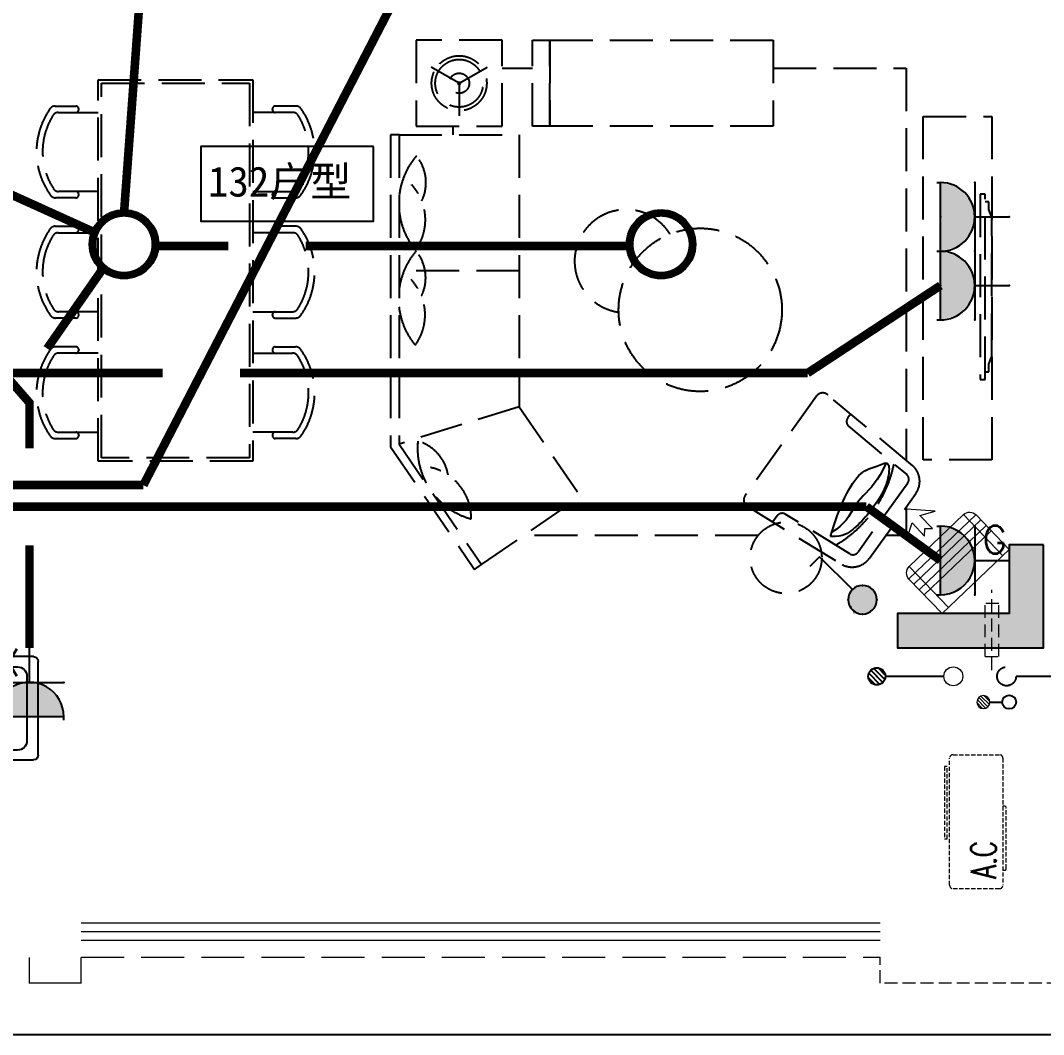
# Model space of a CAD drawing. Extents: x 3002737 to 4077523, y -995787 to -7267.
# Drawn here: x 3231535 to 3237487, y -807319 to -801416 of the extents above; entities that cross this region are included whole.
import ezdxf
from ezdxf.enums import TextEntityAlignment as Align

# ---------------------------------------------------------------- set-up
doc = ezdxf.new("R2010")
doc.units = 0
doc.header["$LTSCALE"] = 1000
doc.header["$MEASUREMENT"] = 0
for name, pattern in [('A户型$0$DASH', [0.35, 0.25, -0.1]), ('DASH', [0.35, 0.25, -0.1]), ('HIDDEN', [0.375, 0.25, -0.125])]:
    doc.linetypes.add(name, pattern=pattern)
doc.layers.get('0').update_dxf_attribs({"linetype": 'CONTINUOUS'})
for name, color, linetype in [('!!电气', 1, 'CONTINUOUS'), ('5fur', 175, 'CONTINUOUS'), ('COLU', 7, 'CONTINUOUS'), ('EQUIP-插座', 3, 'CONTINUOUS'), ('EQUIP-照明', 3, 'CONTINUOUS'), ('LVTRY', 252, 'CONTINUOUS'), ('S-砼墙填充', 251, 'CONTINUOUS'), ('TEL_TEXT', 7, 'CONTINUOUS'), ('VPIPE-凝结', 150, 'CONTINUOUS'), ('VPIPE-雨水', 4, 'DASH'), ('WIRE-照明', 2, 'CONTINUOUS'), ('看线', 185, 'CONTINUOUS')]:
    doc.layers.add(name, color=color, linetype=linetype)
for name, color, linetype, lineweight in [('EQUIP_地漏', 7, 'CONTINUOUS', 18), ('VPIPE-废水', 31, 'TG_F', 18), ('WINDOW', 146, 'CONTINUOUS', 20), ('平面-栏杆', 56, 'CONTINUOUS', 15), ('平面-看线', 252, 'CONTINUOUS', 15), ('平面-空调室内机', 176, 'CONTINUOUS', 9), ('平面-空调预留孔', 252, 'CONTINUOUS', 15), ('粉刷', 251, 'CONTINUOUS', 9)]:
    doc.layers.add(name, color=color, linetype=linetype, lineweight=lineweight)
doc.styles.add('_TCH_DIM', font='SIMPLEX', dxfattribs={"bigfont": 'GBCBIG'})
doc.styles.add('_TEL_DIM', font='SIMPLEX', dxfattribs={"width": 0.8, "height": 3.5, "bigfont": 'HZTXT'})
doc.styles.get("Standard").update_dxf_attribs({"font": 'gbenor.shx', "bigfont": 'gbcbig.shx'})
doc.styles.add('TG_LINETYPE', font='SIMPLEX', dxfattribs={"width": 0.8, "height": 3, "bigfont": 'HZTXT'})
doc.styles.add('黑体', font='simhei.ttf')
doc.linetypes.add('TG_F', pattern='A,2,-0.3,["F",TG_LINETYPE,S=0.1,R=0,X=-0.23,Y=-0.15],0', length=2.3)

# ---------------------------------------------------------------- blocks, each defined once
blk = doc.blocks.new('dongkong')
at = {"layer": '平面-空调预留孔', "color": 8, "linetype": 'HIDDEN', "ltscale": 0.3}
for p, q in [((-603796.0415180789, 210899.900060961), (-603796.0415180789, 210431.4859232727)), ((-603836.0415180789, 210820.9630630909), (-603836.0415180789, 210510.8096162414)), ((-603836.0415180789, 210820.9630630909), (-603756.0415180789, 210820.9630630909)), ((-603756.0415180789, 210820.9630630909), (-603756.0415180789, 210510.8096162414))]:
    blk.add_line(p, q, dxfattribs=at)
blk.add_lwpolyline([(-603756.0415180789, 210510.8096162414), (-603836.0415180789, 210510.8096162414)], dxfattribs=at)
blk = doc.blocks.new('$lvtry$00000171')
for p, q in [((-74.24621202462731, 10.60660171788186), (-10.60660171788186, 74.24621202462731)), ((-69.81875867368217, -27.39235180270043), (27.39235180242758, 69.81875867368217)), ((-53.03300858900184, -53.03300858886359), (53.03300858900184, 53.03300858886359)), ((-27.39235180242758, -69.81875867368217), (69.81875867368217, 27.39235180270043)), ((10.60660171788186, -74.24621202462731), (74.24621202462731, -10.60660171788186))]:
    blk.add_line(p, q)
blk.add_circle((0, 0), 75)
blk.add_point((0, 0))
blk = doc.blocks.new('$TwtSys$00000141')
at = {"color": 252}
for p, q in [((-47.09803151780761, 3.836055847277748), (-5.041545145413693, 45.89254221967349)), ((-47.09803151780761, 3.836055847277748), (-5.041545145413693, 45.89254221967349)), ((-43.60958444554853, -17.52724007043071), (17.52724007042889, 43.60958444554853)), ((-43.60958444554853, -17.52724007043071), (17.52724007042889, 43.60958444554853)), ((-33.23401871576607, -33.23401871577153), (33.23401871576607, 33.23401871576425)), ((-33.23401871576607, -33.23401871576971), (33.23401871576607, 33.23401871576425)), ((-16.17805684451741, -43.53063328177632), (43.79137317708955, 16.43879673983065)), ((-16.17805684451741, -43.53063328177632), (43.79137317708955, 16.43879673983247)), ((5.715553844029273, -46.12975947626182), (46.12974035062325, -5.715572969671484)), ((5.715553844029273, -46.12975947626182), (46.12974035062325, -5.715572969671484))]:
    blk.add_line(p, q, dxfattribs=at)
blk.add_circle((0, -1.818989403545856e-12), 47, dxfattribs=at)
blk.add_circle((0, -1.818989403545856e-12), 47, dxfattribs=at)
blk = doc.blocks.new('RECTANG')
for p, q in [((1.00000000000004, 1.00000000000004), (0, 1.00000000000004)), ((0, 1.00000000000004), (0, 0)), ((1.00000000000004, 0), (1.00000000000004, 1.00000000000004)), ((0, 0), (1.00000000000004, 0))]:
    blk.add_line(p, q)
blk = doc.blocks.new('洗衣机')
at = {"layer": 'LVTRY'}
for p, q in [((3791567.361739737, 243472.1311109139), (3791020.978428917, 243472.1311109139)), ((3791116.547650196, 243472.1311109139), (3791116.547650196, 242871.5050683203)), ((3790993.746954995, 243444.5237557961), (3790993.746954995, 242899.1124234381)), ((3791198.977629842, 243412.6941587822), (3791474.884451542, 243412.6941587822)), ((3791594.59321366, 242899.1124234381), (3791594.59321366, 243444.5237557961)), ((3791145.054954439, 242982.4807401235), (3791145.054954439, 243358.0271784722)), ((3791528.807126945, 243358.0271784722), (3791528.807126945, 242982.4807401235)), ((3791474.884451542, 242927.8137598135), (3791198.977629842, 242927.8137598135)), ((3791020.978428917, 242871.5050683203), (3791567.361739737, 242871.5050683203))]:
    blk.add_line(p, q, dxfattribs=at)
at = {"layer": 'LVTRY', "extrusion": (0, 0, -1)}
for centre, major_axis, ratio, start_param, end_param in [((3791020.978428917, 243444.5237557961), (-1.908531711022078e-08, 27.60735511779785), 0.9863847444471043, -1.570796326112996, 7.008549296472211e-10), ((3791567.361739737, 243444.5237557961), (-5.264563262736361e-09, 27.60735511779785), 0.9863847444471043, 1.933262439024475e-10, 1.570796326982994), ((3791055.147302595, 243379.8474220779), (-1.532403957494624e-08, 46.92390957762836), 0.9863847444493448, 3.141592653920872, 9.424777961100459), ((3791198.977629842, 243358.0271784722), (4.764609934498854e-09, 54.66698031005217), 0.9863847444472746, 4.712388980298719, 6.283185307091227), ((3791474.884451542, 243358.0271784722), (-4.76474120185596e-09, 54.66698031005217), 0.9863847444472746, 8.836242848531128e-11, 1.57079632688087), ((3791055.147302595, 243265.6659087724), (-1.532403957494624e-08, 46.92390957762836), 0.9863847444493448, 3.141592653920872, 9.424777961100459), ((3791198.977629842, 242982.4807401235), (-6.265914279833452e-09, 54.66698031005218), 0.9863847444472746, 3.141592653705994, 4.712388980497749), ((3791474.884451542, 242982.4807401235), (6.265651745155644e-09, 54.66698031005217), 0.986384744447275, 1.570796326681842, 3.141592653473596), ((3791020.978428917, 242899.1124234381), (1.908525212675288e-08, 27.60735511779785), 0.9863847444471043, 3.14159265288894, 4.712388979702792), ((3791567.361739737, 242899.1124234381), (5.264433297526799e-09, 27.60735511779784), 0.9863847444471044, 1.570796326606803, 3.141592653396471)]:
    blk.add_ellipse(centre, major_axis=major_axis, ratio=ratio, start_param=start_param, end_param=end_param, dxfattribs=at)
at = {"layer": 'LVTRY', "xscale": 63.25620569481588, "yscale": 224.5369532744355, "zscale": 64.12934308941763, "rotation": 180}
blk.add_blockref('RECTANG', (3791085.200501846, 243162.4333077016), dxfattribs=at)
blk = doc.blocks.new('rtyryrtyeeretee')
at = {"layer": '平面-空调预留孔', "color": 252, "linetype": 'DASH', "ltscale": 0.1}
for p, q in [((669748.8674389471, 343882.007023841), (669748.8674389471, 343872.007023841)), ((670121.7031072036, 343872.007023841), (670121.7031072036, 343882.007023841)), ((669758.8674389471, 343862.007023841), (670111.7031072036, 343862.007023841))]:
    blk.add_line(p, q, dxfattribs=at)
blk.add_lwpolyline([(670402.0143738759, 343882.0070238413), (669662.0143738759, 343882.007023841, -0.414213562373517), (669642.0143738759, 343902.007023841), (669642.0143738764, 344172.007023841, -0.414213562372746), (669662.0143738764, 344192.007023841), (670402.0143738755, 344192.007023841, -0.4142135623727947), (670422.0143738755, 344172.007023841), (670422.0143738759, 343902.0070238415, -0.4142135623733224)], format="xyb", close=True, dxfattribs=at)
blk.add_lwpolyline([(670352.8023801355, 344221.1163422599), (669932.984234771, 344221.1163422599), (669932.984234771, 344206.0022866031), (670352.8023801355, 344206.0022866031)], close=True, dxfattribs=at)
for centre, start, end in [((669758.8674389471, 343872.007023841), 180, 270), ((670111.7031072036, 343872.007023841), 270, 0)]:
    blk.add_arc(centre, 10, start, end, dxfattribs=at)
at = {"layer": '平面-空调预留孔', "color": 252, "linetype": 'DASH', "ltscale": 0.1, "style": '_TCH_DIM', "width": 0.7058823529411765}
blk.add_text('A.C', height=146.88, dxfattribs=at).set_placement((669701.4101996182, 343921.6318135191))
blk = doc.blocks.new('dasdasf1sa2f31as32f')
at = {"color": 8}
for p, q in [((-116.0333029678441, 585.5764855154375), (43.31421442719875, 640.474787555806)), ((82.68419507401995, 476.5984332799144), (43.31421442719875, 640.474787555806)), ((-22.77745136787416, 585.5073602304651), (-116.0333029678441, 585.5764855154375)), ((-22.77745136787416, 585.5073602304651), (-73.37246493535349, 493.2492008739632)), ((32.42647185805254, 555.0730752506729), (-18.10105440387269, 462.9379765309382)), ((82.68419507401995, 476.5984332799144), (32.42647185805254, 555.0730752506729)), ((-473.4737950866693, 259.6563084750783), (-339.4594785901136, 504.0265200089943)), ((-269.8119794043596, 524.3392218776735), (-427.6640969782602, 236.5016507070477)), ((134.6253530689864, 245.484414406435), (-338.8351731522707, 505.1322360634172)), ((-269.8119794043596, 524.3392218776735), (113.7016146283713, 314.0177107195245)), ((-31.30690161697567, 504.4059078391083), (-73.37246493535349, 493.2492008739632)), ((-18.10105440387269, 462.9379765309382), (-31.30690161697567, 504.4059078391083)), ((92.58920825674431, 168.8330396253091), (-380.8957810040447, 428.4689359338913)), ((114.6759563127998, 208.4019676803059), (-359.0953820513678, 468.2211672088001)), ((72.34237424354069, 131.9136772763986), (-401.1422099253978, 391.5503122554119)), ((113.7016146283713, 314.0177107195245), (-44.1505029455293, 26.18013954889921)), ((0, 0), (-473.4737950866693, 259.6563084750783)), ((134.0143164967885, 244.3702115339634), (0, 0))]:
    blk.add_line(p, q, dxfattribs=at)
for centre, radius, start, end in [((-294.4793780628825, 479.3591213504569), 51.30000000018548, 61.25933126190097, 151.2593312616622), ((89.03421596984845, 269.0376101925353), 51.29999999996637, 331.2593312598987, 61.25933126186338)]:
    blk.add_arc(centre, radius, start, end, dxfattribs=at)
blk = doc.blocks.new('dfgdfgsf')
at = {"layer": '5fur', "color": 252, "linetype": 'A户型$0$DASH'}
for p, q in [((2094650.822318503, -1252230.379037612), (2094477.879718294, -1252130.530580827)), ((2094632.326403065, -1252230.379037612), (2094805.269003275, -1252130.530580827)), ((2094891.574360784, -1252137), (2095069.08334725, -1252137)), ((2096469.08334725, -1252137), (2097241.400685381, -1252137)), ((2097241.400685381, -1252137), (2097241.400685381, -1254418.310339169)), ((2094641.574360784, -1252214.361104977), (2094641.574360784, -1252414.058018547)), ((2092291.533499984, -1252357.542387553), (2092411.453266368, -1252357.542387553)), ((2092428.013266368, -1252378.292469392), (2092428.013266368, -1252374.612469392)), ((2093555.135908604, -1252378.292469392), (2093555.135908604, -1252374.612469392)), ((2093691.615674988, -1252357.542387553), (2093571.695908604, -1252357.542387553)), ((2092309.426789955, -1252394.852469392), (2092541.574587486, -1252394.852469392)), ((2093673.722385016, -1252394.852469392), (2093441.574587486, -1252394.852469392)), ((2094607, -1252525.039726734), (2094607, -1252475.039726734)), ((2094241.574360784, -1252525.039726734), (2094241.574360784, -1254340.518235486)), ((2094291.574360784, -1252525.039726734), (2094241.574360784, -1252525.039726734)), ((2094291.574360784, -1252525.039726734), (2094991.574360784, -1252525.039726734)), ((2094291.574360784, -1252525.039726734), (2094291.574360784, -1254325.039726734)), ((2094991.574360784, -1252525.039726734), (2094991.574360784, -1254108.340604206)), ((2092541.574587486, -1252854.852469392), (2092311.389874803, -1252854.852469392)), ((2093441.574587486, -1252854.852469392), (2093671.759300168, -1252854.852469392)), ((2092411.453266368, -1252891.652469392), (2092293.381530715, -1252891.652469392)), ((2092428.013266368, -1252875.092469392), (2092428.013266368, -1252871.412469392)), ((2093555.135908604, -1252875.092469392), (2093555.135908604, -1252871.412469392)), ((2093571.695908604, -1252891.652469392), (2093689.767644257, -1252891.652469392)), ((2092291.533499984, -1253057.542387553), (2092411.453266368, -1253057.542387553)), ((2092309.426789955, -1253094.852469392), (2092541.574587486, -1253094.852469392)), ((2092428.013266368, -1253078.292469392), (2092428.013266368, -1253074.612469392)), ((2093673.722385016, -1253094.852469392), (2093441.574587486, -1253094.852469392)), ((2093555.135908604, -1253078.292469392), (2093555.135908604, -1253074.612469392)), ((2093691.615674988, -1253057.542387553), (2093571.695908604, -1253057.542387553)), ((2094991.574360784, -1253316.69016547), (2094291.574360784, -1253316.69016547)), ((2092541.574587486, -1253554.852469392), (2092311.389874803, -1253554.852469392)), ((2092428.013266368, -1253575.092469392), (2092428.013266368, -1253571.412469392)), ((2093441.574587486, -1253554.852469392), (2093671.759300168, -1253554.852469392)), ((2093555.135908604, -1253575.092469392), (2093555.135908604, -1253571.412469392)), ((2092411.453266368, -1253591.652469392), (2092293.381530715, -1253591.652469392)), ((2093571.695908604, -1253591.652469392), (2093689.767644257, -1253591.652469392)), ((2092411.453266368, -1253758.993599892), (2092293.381530715, -1253758.993599892)), ((2093571.695908604, -1253758.993599892), (2093689.767644257, -1253758.993599892)), ((2092541.574587486, -1253795.793599892), (2092311.389874803, -1253795.793599892)), ((2092428.013266368, -1253775.553599892), (2092428.013266368, -1253779.233599892)), ((2093441.574587486, -1253795.793599892), (2093671.759300168, -1253795.793599892)), ((2093555.135908604, -1253775.553599892), (2093555.135908604, -1253779.233599892)), ((2094991.574360784, -1254108.340604206), (2094291.574360784, -1254325.039726734)), ((2094991.574360784, -1254108.340604206), (2095349.386070162, -1254630.873648174)), ((2096918.277270381, -1254150.722505105, 0.002232413066440839), (2096902.450986693, -1254172.77328073, 0.002232413066440839)), ((2096907.431832158, -1254221.459835119, 0.002232413066440839), (2097245.392734059, -1254502.256304488, 0.002232413066440839)), ((2092291.533499984, -1254293.10368173), (2092411.453266368, -1254293.10368173)), ((2092309.426789955, -1254255.793599892), (2092541.574587486, -1254255.793599892)), ((2092428.013266368, -1254272.353599892), (2092428.013266368, -1254276.033599892)), ((2093673.722385016, -1254255.793599892), (2093441.574587486, -1254255.793599892)), ((2093555.135908604, -1254272.353599892), (2093555.135908604, -1254276.033599892)), ((2093691.615674988, -1254293.10368173), (2093571.695908604, -1254293.10368173)), ((2094241.574360784, -1254340.518235486), (2094730.565226994, -1255054.619756192)), ((2094291.574360784, -1254325.039726734), (2094771.819949872, -1255026.370015658)), ((2097251.468199237, -1254551.911814707, 0.002232413066440839), (2096963.077048304, -1254953.727568783, 0.002232413066440839)), ((2094771.819949872, -1255026.370015658), (2095349.386070162, -1254630.873648174)), ((2097241.400685381, -1254692.586415223), (2097241.400685381, -1254858.058952631)), ((2096490.998517162, -1254743.685695929, 0.002232413066440839), (2096466.671852801, -1254777.580061539, 0.002232413066440839)), ((2096914.088431881, -1254963.862523343, 0.002232413066440839), (2096538.718588234, -1254732.823643679, 0.002232413066440839)), ((2096380.286248344, -1254858.058952631), (2095017.614287486, -1254858.058952631)), ((2097241.400685381, -1254858.058952631), (2097122.637756643, -1254858.058952631)), ((2094730.565226994, -1255054.619756192), (2094771.819949872, -1255026.370015658))]:
    blk.add_line(p, q, dxfattribs=at)
at = {"layer": '5fur', "color": 252, "linetype": 'A户型$0$DASH', "extrusion": (-0.677281067979516, 0.735724374311825, 0)}
for p, q in [((2097673.299270959, -1252870.039602342), (2097673.298882234, -1253950.039602342)), ((2097701.88147308, -1252870.039662956), (2097673.299270959, -1252870.039602342)), ((2097701.881084788, -1253950.039662742), (2097701.88147308, -1252870.039662956)), ((2097723.475173426, -1252915.288567976), (2097701.881407711, -1252915.288531041)), ((2097723.475108917, -1252960.537437186), (2097723.475173426, -1252915.288567976)), ((2097741.574591934, -1253005.786331261), (2097723.475108917, -1252960.537437186)), ((2097741.574591969, -1253814.29311868), (2097741.574591934, -1253005.786331261)), ((2097723.474979942, -1253859.54196205), (2097741.574591969, -1253814.29311868)), ((2097723.474915012, -1253904.790830615), (2097723.474979942, -1253859.54196205)), ((2097701.881149297, -1253904.790793315), (2097723.474915012, -1253904.790830615)), ((2097673.298882234, -1253950.039602342), (2097701.881084788, -1253950.039662742))]:
    blk.add_line(p, q, dxfattribs=at)
at = {"layer": '5fur', "color": 252, "linetype": 'A户型$0$DASH', "extrusion": (-2.497360287383323e-06, 1.793016044590853e-06, 0.9999999999952741)}
for p, q in [((2096720.676576636, -1254046.097183408, -9.860223393332035e-08), (2096305.496361987, -1254624.568301424, 2.548135267232965e-07)), ((2097281.30458717, -1254451.567335205, 0.002127006015053112), (2096786.691790702, -1254039.343590815, 0.0001526558718598636)), ((2097001.729715117, -1254481.064849586, 0.001481696348800021), (2097013.783541517, -1254474.936737941, 0.00150081129366253)), ((2097013.783541517, -1254474.936737941, 0.00150081129366253), (2097025.775903343, -1254469.880250205, 0.001521694178197031)), ((2097025.775903343, -1254469.880250205, 0.001521694178197031), (2097037.623730678, -1254465.587413588, 0.001543585346744258)), ((2097037.623730678, -1254465.587413588, 0.001543585346744258), (2097049.243953598, -1254461.750255293, 0.001565725143607644)), ((2097049.243953598, -1254461.750255293, 0.001565725143607644), (2097060.553502188, -1254458.06080253, 0.001587353913124367)), ((2097060.553502188, -1254458.06080253, 0.001587353913124367), (2097071.469306524, -1254454.211082504, 0.001607711999604078)), ((2097071.469306524, -1254454.211082504, 0.001607711999604078), (2097081.907972523, -1254450.005563644, 0.001626240546731772)), ((2097081.907972523, -1254450.005563644, 0.001626240546731772), (2097091.784809448, -1254445.698479261, 0.001643183895629896)), ((2097108.936348147, -1254472.110648812, 0.001733374911016661), (2097091.400984752, -1254504.17863186, 0.00174708119897371)), ((2097091.784809448, -1254445.698479261, 0.001643183895629896), (2097101.014802399, -1254441.656503894, 0.001658987186790917)), ((2097101.014802399, -1254441.656503894, 0.001658987186790917), (2097109.512936472, -1254438.246312078, 0.001674095560701083)), ((2097126.413744863, -1254434.833709033, 0.001710184116386237), (2097108.936348147, -1254472.110648812, 0.001733374911016661)), ((2097109.512936472, -1254438.246312078, 0.001674095560701083), (2097117.194196766, -1254435.834578349, 0.001688954157847533)), ((2097117.194196766, -1254435.834578349, 0.001688954157847533), (2097123.973568384, -1254434.787977244, 0.001704008118724509)), ((2097123.973568384, -1254434.787977244, 0.001704008118724509), (2097129.766036422, -1254435.473183298, 0.001719702583818261)), ((2097129.766036422, -1254435.473183298, 0.001719702583818261), (2097134.486585981, -1254438.256871047, 0.001736482693618591)), ((2097134.486585981, -1254438.256871047, 0.001736482693618591), (2097138.075760085, -1254443.390778915, 0.001754651333667923)), ((2097138.075760085, -1254443.390778915, 0.001754651333667923), (2097140.57633347, -1254450.666900875, 0.001773942369753811)), ((2097140.57633347, -1254450.666900875, 0.001773942369753811), (2097142.056638799, -1254459.762294784, 0.001793947412707553)), ((2097142.056638799, -1254459.762294784, 0.001793947412707553), (2097142.585008736, -1254470.354018507, 0.001814258073377317)), ((2097142.585008736, -1254470.354018507, 0.001814258073377317), (2097142.229775941, -1254482.119129899, 0.001834465962597953)), ((2096942.922995723, -1254536.850154261, 0.001434858729489896), (2096954.406179669, -1254521.94672153, 0.001436814283040988)), ((2096954.406179669, -1254521.94672153, 0.001436814283040988), (2096966.010774863, -1254508.895372229, 0.001442393859531599)), ((2096966.010774863, -1254508.895372229, 0.001442393859531599), (2096977.769948277, -1254497.76783579, 0.001451808900855944)), ((2096977.769948277, -1254497.76783579, 0.001451808900855944), (2096989.697494064, -1254488.572557939, 0.001465108999307851)), ((2096989.697494064, -1254488.572557939, 0.001465108999307851), (2097001.729715117, -1254481.064849586, 0.001481696348800021)), ((2097073.944862677, -1254531.743732482, 0.00175291164061786), (2097056.70518991, -1254555.512024981, 0.001752474896285605)), ((2097091.400984752, -1254504.17863186, 0.00174708119897371), (2097073.944862677, -1254531.743732482, 0.00175291164061786)), ((2097133.326969316, -1254534.516590455, 0.001906181934359097), (2097129.491203073, -1254547.738375472, 0.001920309516744823)), ((2097136.545787798, -1254521.225368718, 0.00189038910998196), (2097133.326969316, -1254534.516590455, 0.001906181934359097)), ((2097139.141832809, -1254507.877747145, 0.001872939870058765), (2097136.545787798, -1254521.225368718, 0.00189038910998196)), ((2097141.059273079, -1254494.734686826, 0.001854162691212302), (2097139.141832809, -1254507.877747145, 0.001872939870058765)), ((2097142.229775941, -1254482.119129899, 0.001834465962597953), (2097141.059273079, -1254494.734686826, 0.001854162691212302)), ((2096897.541033046, -1254613.550130859, 0.001459047906797295), (2096908.870241689, -1254591.955658721, 0.001448621787530691)), ((2096908.870241689, -1254591.955658721, 0.001448621787530691), (2096920.188193702, -1254571.926352288, 0.001440973923626743)), ((2096920.188193702, -1254571.926352288, 0.001440973923626743), (2096931.528056057, -1254553.533940991, 0.001436315756982331)), ((2096931.528056057, -1254553.533940991, 0.001436315756982331), (2096942.922995723, -1254536.850154261, 0.001434858729489896)), ((2097023.424024279, -1254594.482482828, 0.001739234491102692), (2097007.656947393, -1254611.096796784, 0.001729648150935681)), ((2097039.819174448, -1254576.189583663, 0.001747379626336532), (2097023.424024279, -1254594.482482828, 0.001739234491102692)), ((2097056.70518991, -1254555.512024981, 0.001752474896285605), (2097039.819174448, -1254576.189583663, 0.001747379626336532)), ((2097114.215460938, -1254587.47655188, 0.001953411672857897), (2097107.845146817, -1254600.910031692, 0.001961589148191223)), ((2097119.942124565, -1254574.169412018, 0.001943853299899878), (2097114.215460938, -1254587.47655188, 0.001953411672857897)), ((2097125.031813382, -1254560.939667938, 0.001932842943225488), (2097119.942124565, -1254574.169412018, 0.001943853299899878)), ((2097129.491203073, -1254547.738375472, 0.001920309516744823), (2097125.031813382, -1254560.939667938, 0.001932842943225488)), ((2096874.742011223, -1254661.141433074, 0.001487442503559144), (2096886.16740081, -1254636.638039271, 0.001472040839545663)), ((2096886.16740081, -1254636.638039271, 0.001472040839545663), (2096897.541033046, -1254613.550130859, 0.001459047906797295)), ((2096978.555845447, -1254642.11396628, 0.001712586497180091), (2096965.49623637, -1254657.928970429, 0.001708328504285817)), ((2096992.655151786, -1254626.738599832, 0.00172022926617732), (2096978.555845447, -1254642.11396628, 0.001712586497180091)), ((2097007.656947393, -1254611.096796784, 0.001729648150935681), (2096992.655151786, -1254626.738599832, 0.00172022926617732)), ((2097028.123956079, -1254989.745149375, 0.002459684217082092), (2097297.907276027, -1254613.855711687, 0.002459454573749298)), ((2097084.820926764, -1254642.43098124, 0.001978537104109002), (2097075.916928541, -1254656.670463727, 0.001981832233114211)), ((2097093.146864362, -1254628.351787833, 0.001974085750346966), (2097084.820926764, -1254642.43098124, 0.001978537104109002)), ((2097100.824506518, -1254614.518795621, 0.001968456811988872), (2097093.146864362, -1254628.351787833, 0.001974085750346966)), ((2097107.845146817, -1254600.910031692, 0.001961589148191223), (2097100.824506518, -1254614.518795621, 0.001968456811988872)), ((2096320.224456155, -1254689.272991372, 0.0001530527182511676), (2096869.057042156, -1255025.951999643, 0.002127356286666604)), ((2096841.218622405, -1254742.091274105, 0.001548866887400635), (2096852.145789687, -1254713.977108635, 0.001525746811257278)), ((2096852.145789687, -1254713.977108635, 0.001525746811257278), (2096863.360863406, -1254686.957475577, 0.001505308255390858)), ((2096863.360863406, -1254686.957475577, 0.001505308255390858), (2096874.742011223, -1254661.141433074, 0.001487442503559144)), ((2096930.885751867, -1254710.821297365, 0.001716730445593839), (2096919.188453677, -1254729.629801793, 0.001721242027838521)), ((2096942.143632114, -1254692.442558009, 0.001711892054099273), (2096930.885751867, -1254710.821297365, 0.001716730445593839)), ((2096953.500868816, -1254674.732232704, 0.001708500268584601), (2096942.143632114, -1254692.442558009, 0.001711892054099273)), ((2096965.49623637, -1254657.928970429, 0.001708328504285817), (2096953.500868816, -1254674.732232704, 0.001708500268584601)), ((2097036.232667761, -1254712.973617021, 0.001983678793427757), (2097025.722620181, -1254726.32129432, 0.001981364017535903)), ((2097046.592739305, -1254699.22181194, 0.001984894417521588), (2097036.232667761, -1254712.973617021, 0.001983678793427757)), ((2097056.717217895, -1254685.178762449, 0.00198499947522901), (2097046.592739305, -1254699.22181194, 0.001984894417521588)), ((2097066.520486612, -1254670.95735192, 0.001983982551957197), (2097056.717217895, -1254685.178762449, 0.00198499947522901)), ((2097075.916928541, -1254656.670463727, 0.001981832233114211), (2097066.520486612, -1254670.95735192, 0.001983982551957197)), ((2096820.715336475, -1254801.166969705, 0.001603586465416917), (2096830.701193889, -1254771.190913843, 0.001574777200042732)), ((2096830.701193889, -1254771.190913843, 0.001574777200042732), (2096841.218622405, -1254742.091274105, 0.001548866887400635)), ((2096892.320505866, -1254767.581509961, 0.001722191103636028), (2096876.07230745, -1254786.247415743, 0.001715081766723081)), ((2096906.512963143, -1254748.629422317, 0.001723653385596435), (2096892.320505866, -1254767.581509961, 0.001722191103636028)), ((2096919.188453677, -1254729.629801793, 0.001721242027838521), (2096906.512963143, -1254748.629422317, 0.001723653385596435)), ((2096983.531904398, -1254774.071765165, 0.001961615959806373), (2096973.058644192, -1254784.608225413, 0.001954352497964607)), ((2096994.04120419, -1254763.005898222, 0.001968020190777686), (2096983.531904398, -1254774.071765165, 0.001961615959806373)), ((2097004.581616307, -1254751.377128634, 0.001973492826960133), (2096994.04120419, -1254763.005898222, 0.001968020190777686)), ((2097015.148213483, -1254739.151960464, 0.001977961504445958), (2097004.581616307, -1254751.377128634, 0.001973492826960133)), ((2097025.722620181, -1254726.32129432, 0.001981364017535903), (2097015.148213483, -1254739.151960464, 0.001977961504445958)), ((2096802.825664285, -1254863.312097236, 0.001670336719290511), (2096811.382882497, -1254831.910383552, 0.001635403399760982)), ((2096835.253589595, -1254821.766085822, 0.001676828267105357), (2096809.605521358, -1254838.141552162, 0.001642137273927702)), ((2096811.382882497, -1254831.910383552, 0.001635403399760982), (2096820.715336475, -1254801.166969705, 0.001603586465416917)), ((2096857.229593494, -1254804.388490689, 0.001700551959626928), (2096835.253589595, -1254821.766085822, 0.001676828267105357)), ((2096876.07230745, -1254786.247415743, 0.001715081766723081), (2096857.229593494, -1254804.388490689, 0.001700551959626928)), ((2096921.309378522, -1254830.485392671, 0.001907374433954168), (2096910.483739913, -1254838.294086976, 0.001894340028182562)), ((2096931.62454449, -1254822.129918279, 0.001918153620153795), (2096921.309378522, -1254830.485392671, 0.001907374433954168)), ((2096941.904373722, -1254813.376125396, 0.001928130366349201), (2096931.62454449, -1254822.129918279, 0.001918153620153795)), ((2096952.239951593, -1254804.226909584, 0.001937537337325601), (2096941.904373722, -1254813.376125396, 0.001928130366349201)), ((2096962.626350837, -1254794.648774905, 0.001946302169168135), (2096952.239951593, -1254804.226909584, 0.001937537337325601)), ((2096973.058644192, -1254784.608225413, 0.001954352497964607), (2096962.626350837, -1254794.648774905, 0.001946302169168135)), ((2096828.708258177, -1254862.665998607, 0.001733816416205514), (2096802.825664286, -1254863.312097235, 0.001670336719292287)), ((2096850.653488163, -1254860.364001276, 0.00178449404391845), (2096828.708258177, -1254862.665998607, 0.001733816416205514)), ((2096869.232502788, -1254856.590958345, 0.001824127410708698), (2096850.653488163, -1254860.364001276, 0.00178449404391845)), ((2096885.016450589, -1254851.531722916, 0.001854474324828104), (2096869.232502788, -1254856.590958345, 0.001824127410708698)), ((2096898.576480116, -1254845.371148091, 0.001877292594559599), (2096885.016450589, -1254851.531722916, 0.001854474324828104)), ((2096910.483739913, -1254838.294086976, 0.001894340028182562), (2096898.576480116, -1254845.371148091, 0.001877292594559599))]:
    blk.add_line(p, q, dxfattribs=at)
at = {"layer": '5fur', "color": 252, "linetype": 'A户型$0$DASH'}
for points in [[(2094891.574360784, -1251975.039726734), (2094391.574360784, -1251975.039726734), (2094391.574360784, -1252475.039726734), (2094891.574360784, -1252475.039726734)], [(2095169.08334725, -1252475.039726642), (2095069.08334725, -1252475.039726642), (2095069.08334725, -1251975.039726642), (2095169.08334725, -1251975.039726642)], [(2096469.08334725, -1252475.039726642), (2095169.08334725, -1252475.039726642), (2095169.08334725, -1251975.039726642), (2096469.08334725, -1251975.039726642)], [(2092541.574587486, -1252205.039727125), (2093441.574587486, -1252205.039727125), (2093441.574587486, -1254425.039727125), (2092541.574587486, -1254425.039727125)], [(2092561.574587486, -1252225.039727125), (2093421.574587486, -1252225.039727125), (2093421.574587486, -1254405.039727125), (2092561.574587486, -1254405.039727125)], [(2097741.574591951, -1252417.812060538), (2097741.574591951, -1254417.812060538), (2097341.574591951, -1254417.812060538), (2097341.574591951, -1252417.812060538)]]:
    blk.add_lwpolyline(points, close=True, dxfattribs=at)
for points, const_width in [([(2094521.350911075, -1252155.628685681), (2094477.879718293, -1252130.530580827)], 8.888888888888888), ([(2094761.797810494, -1252155.628685681), (2094805.269003274, -1252130.530580827)], 8.88888888888889), ([(2094641.574360784, -1252363.86180884), (2094641.574360784, -1252414.058018547)], 8.88888888888889)]:
    blk.add_lwpolyline(points, dxfattribs=dict(at, const_width=const_width))
for centre, radius in [((2096044.438440045, -1253544.00010533), 475), ((2096543.141975971, -1254987.158089964), 207.8186114890214)]:
    blk.add_circle(centre, radius, dxfattribs=at)
for centre, radius, start, end in [((2092616.821769427, -1252623.295752064), 434.5839883125198, 144.8602936227334, 215.5995607798544), ((2092291.533499984, -1252394.342387554), 36.8, 90, 144.8602936227334), ((2092410.549405145, -1252374.986860969), 17.46787387877194, 1.228123127383116, 87.03395093603103), ((2092411.453266368, -1252378.292469392), 16.56, 270, 0), ((2093572.599769826, -1252374.986860969), 17.46787387877194, 92.96604906396895, 178.7718768726169), ((2093571.695908604, -1252378.292469392), 16.56, 180, 270), ((2093691.615674988, -1252394.342387554), 36.8, 35.13970637726662, 90), ((2093366.327405545, -1252623.295752064), 434.5839883125198, 324.4004392201456, 35.13970637726662), ((2092616.821769427, -1252623.295752064), 399.0413852635766, 148.058807733434, 212.5233636423179), ((2092309.426789955, -1252431.652469392), 36.8, 90, 148.058807733434), ((2093673.722385016, -1252431.652469392), 36.8, 31.94119226656599, 90), ((2093366.327405545, -1252623.295752064), 399.0413852635766, 327.4766363576821, 31.94119226656599), ((2094716.900015383, -1252925.481991468), 426.6264296363831, 139.4268288252116, 219.4425333606681), ((2094202.689006272, -1252803.708540907), 245.7754424505531, 334.4164539123369, 39.3129121215151), ((2092311.389874803, -1252818.052469392), 36.8, 212.5233636423179, 270), ((2092411.453266368, -1252871.412469392), 16.56, 0, 90), ((2093571.695908604, -1252871.412469392), 16.56, 90, 180), ((2093671.759300168, -1252818.052469392), 36.8, 270, 327.4766363576821), ((2094143.900273647, -1253019.424539241), 301.1155695800327, 323.9756232806231, 42.79881660041365), ((2092293.381530715, -1252854.852469392), 36.8, 215.5995607798544, 270), ((2092411.453266368, -1252875.092469392), 16.56, 270, 0), ((2093571.695908604, -1252875.092469392), 16.56, 180, 270), ((2093689.767644257, -1252854.852469392), 36.8, 270, 324.4004392201456), ((2095613.000119922, -1253260.747055889), 300, 31.73926190336141, 261.688380316601), ((2092616.821769427, -1253323.295752064), 434.5839883125198, 144.8602936227334, 215.5995607798544), ((2092291.533499984, -1253094.342387554), 36.8, 90, 144.8602936227334), ((2092309.426789955, -1253131.652469392), 36.8, 90, 148.058807733434), ((2092410.549405145, -1253074.986860969), 17.46787387877194, 1.228123127383116, 87.03395093603103), ((2092411.453266368, -1253078.292469392), 16.56, 270, 0), ((2093572.599769826, -1253074.986860969), 17.46787387877194, 92.96604906396895, 178.7718768726169), ((2093571.695908604, -1253078.292469392), 16.56, 180, 270), ((2093673.722385016, -1253131.652469392), 36.8, 31.94119226656599, 90), ((2093691.615674988, -1253094.342387554), 36.8, 35.13970637726662, 90), ((2093366.327405545, -1253323.295752064), 434.5839883125198, 324.4004392201456, 35.13970637726662), ((2092616.821769427, -1253323.295752064), 399.0413852635766, 148.058807733434, 212.5233636423179), ((2093366.327405545, -1253323.295752064), 399.0413852635766, 327.4766363576821, 31.94119226656599), ((2094715.23085386, -1253478.909436044), 426.6264296363831, 139.4268288252116, 219.4425333606681), ((2094201.019844748, -1253357.135985482), 245.7754424505531, 334.4164539123369, 39.3129121215151), ((2094142.231112124, -1253572.851983817), 301.1155695800327, 323.9756232806231, 42.79881660041365), ((2092293.381530715, -1253554.852469392), 36.8, 215.5995607798544, 270), ((2092311.389874803, -1253518.052469392), 36.8, 212.5233636423179, 270), ((2092411.453266368, -1253571.412469392), 16.56, 0, 90), ((2092411.453266368, -1253575.092469392), 16.56, 270, 0), ((2093571.695908604, -1253571.412469392), 16.56, 90, 180), ((2093571.695908604, -1253575.092469392), 16.56, 180, 270), ((2093671.759300168, -1253518.052469392), 36.8, 270, 327.4766363576821), ((2093689.767644257, -1253554.852469392), 36.8, 270, 324.4004392201456), ((2092293.381530715, -1253795.793599892), 36.8, 90, 144.4004392201456), ((2092411.453266368, -1253775.553599892), 16.56, 0, 90), ((2093571.695908604, -1253775.553599892), 16.56, 90, 180), ((2093689.767644257, -1253795.793599892), 36.8, 35.59956077985439, 90), ((2092616.821769427, -1254027.35031722), 434.5839883125198, 144.4004392201456, 215.1397063772666), ((2092616.821769427, -1254027.35031722), 399.0413852635766, 147.4766363576821, 211.941192266566), ((2092311.389874803, -1253832.593599892), 36.8, 90, 147.4766363576821), ((2092411.453266368, -1253779.233599892), 16.56, 270, 0), ((2093571.695908604, -1253779.233599892), 16.56, 180, 270), ((2093671.759300168, -1253832.593599892), 36.8, 32.52336364231787, 90), ((2093366.327405545, -1254027.35031722), 399.0413852635766, 328.058807733434, 32.52336364231787), ((2093366.327405545, -1254027.35031722), 434.5839883125198, 324.8602936227334, 35.59956077985439), ((2096932.44772826, -1254194.302542327, 0.002232413066440839), 36.92307692428243, 144.3322397251706, 227.3503291280219), ((2092309.426789955, -1254218.993599892), 36.8, 211.941192266566, 270), ((2093673.722385016, -1254218.993599892), 36.8, 270, 328.058807733434), ((2092291.533499984, -1254256.30368173), 36.8, 215.1397063772666, 270), ((2092411.453266368, -1254272.353599892), 16.56, 0, 90), ((2092410.549405145, -1254275.659208315), 17.46787387877194, 272.9660490639689, 358.7718768726169), ((2093571.695908604, -1254272.353599892), 16.56, 90, 180), ((2093572.599769826, -1254275.659208315), 17.46787387877194, 181.2281231273831, 267.033950936031), ((2093691.615674988, -1254256.30368173), 36.8, 270, 324.8602936227334), ((2094825.785494679, -1254350.08124214), 426.6264296363831, 174.4352511586671, 254.4509556893775), ((2094334.750811015, -1254545.341772183), 245.7754424505531, 9.424876234350627, 74.3213344510711), ((2094410.354445037, -1254755.754693706), 301.1155695800327, 358.9840456094636, 77.80723892462674), ((2097221.47145491, -1254530.382556307, 0.002232413066440839), 36.92307730261101, 324.3322462534843, 49.61895182206256), ((2096520.995258738, -1254765.214957017, 0.002232413066440839), 36.92307663428325, 61.31415097385329, 144.3322403767046), ((2096933.080304472, -1254932.198310338, 0.002232413066440839), 36.92307692675509, 239.04509905129, 324.3322457494611)]:
    blk.add_arc(centre, radius, start, end, dxfattribs=at)
at = {"layer": '5fur', "color": 252, "linetype": 'A户型$0$DASH', "extrusion": (-2.497360287383324e-06, 1.793016044590853e-06, 0.9999999999952743)}
for centre, radius, start, end in [((2096756.672659991, -1254071.932285215, -7.484791822926609), 44.30769190802064, 47.35024276160509, 144.3322404756614), ((2097197.918122744, -1254542.091506388, -7.484791822926608), 123.0769230716424, 324.3322462716632, 47.35024206220756), ((2096341.492445329, -1254650.403403935, -7.484791822926609), 44.30769230758421, 144.332239725803, 241.3141476159066), ((2096928.13480281, -1254917.98094357, -7.484791822926607), 123.0769233569632, 241.3141501232613, 324.3322460763749)]:
    blk.add_arc(centre, radius, start, end, dxfattribs=at)
at = {"layer": '5fur', "color": 252, "linetype": 'A户型$0$DASH', "extrusion": (-2.497360287383323e-06, 1.793016044590853e-06, 0.9999999999952741)}
blk.add_arc((2096474.648157021, -1254297.889755153, -7.484791822926612), 711.6016947117799, 300.0362037319193, 348.4968268405142, dxfattribs=at)
at = {"layer": '5fur', "color": 252, "linetype": 'A户型$0$DASH'}
for major_axis, ratio, start_param, end_param in [((-113.2638872716998, 113.2638872716998), 0.9999999999997511, 4.712388980384682, 10.99557428756427), ((-98.16203563551878, 98.16203563551878), 0.999999999998388, 4.712388980384681, 10.99557428756427), ((-41.53009199966709, 41.53009199966709), 0.9999999999975253, 4.71238898038469, 10.99557428756428)]:
    blk.add_ellipse((2094641.574360784, -1252225.039726734), major_axis=major_axis, ratio=ratio, start_param=start_param, end_param=end_param, dxfattribs=at)
blk = doc.blocks.new('GDGDGRD')
at = {"layer": 'S-砼墙填充'}
h = blk.add_hatch(color=252, dxfattribs=at)
h.dxf.hatch_style = 1
h.paths.add_polyline_path([(442866.5580736538, 288915.3640138778), (442666.5580736538, 288915.3640138778), (442666.5580736538, 288515.3640138778), (442016.5580688668, 288515.3640028661), (442016.5580688668, 288315.3640028661), (442866.5580736538, 288315.3640138778)])
at = {"layer": 'COLU', "color": 252}
blk.add_lwpolyline([(442866.5580736538, 288915.3640138778), (442666.5580736538, 288915.3640138778), (442666.5580736538, 288515.3640138778), (442016.5580688668, 288515.3640028661), (442016.5580688668, 288315.3640028661), (442866.5580736538, 288315.3640138778)], close=True, dxfattribs=at)
blk = doc.blocks.new('A$C100F5A36')
at = {"color": 252}
blk.add_lwpolyline([(30154.52934240503, -14262.58470323472), (29148.52934240503, -14262.58470323472), (29148.52934240503, -14698.58470323472), (30154.52934240503, -14698.58470323472)], close=True, dxfattribs=at)
at = {"color": 252, "const_width": 8}
blk.add_lwpolyline([(28452.46589628328, -18982.4004392249), (28452.46589628328, -19132.4004392249), (28152.46589628328, -19132.4004392249), (28152.46589627955, -18982.39992552157)], dxfattribs=at)
at = {"layer": 'VPIPE-凝结', "color": 252, "ltscale": 0.1}
blk.add_line((33472.46350078378, -17347.39991877403), (33132.4659002577, -17347.39994902932), dxfattribs=at)
at = {"layer": 'VPIPE-凝结', "color": 252}
blk.add_line((34252.46590564353, -17347.44158144388), (33892.46828849334, -17347.4416414554), dxfattribs=at)
at = {"layer": 'VPIPE-凝结', "color": 252, "ltscale": 0.1}
blk.add_lwpolyline([(33740.06829975545, -17497.39993190137), (33812.46829975583, -17497.39993010089)], dxfattribs=at)
at = {"layer": 'VPIPE-凝结', "color": 252}
blk.add_circle((33852.46829975583, -17497.39993010089), 40, dxfattribs=at)
at = {"layer": 'VPIPE-废水', "color": 252}
blk.add_circle((33527.46350078378, -17347.39991877403), 55, dxfattribs=at)
at = {"layer": 'VPIPE-雨水', "color": 252}
blk.add_circle((33837.46829975583, -17347.39993190137), 55, dxfattribs=at)
at = {"layer": '平面-栏杆', "color": 252}
for points in [[(28452.46590083651, -18832.39992489642), (33102.46590083279, -18832.39992643753)], [(28452.46590083651, -18882.39992489549), (33102.46590083279, -18882.39992643753)]]:
    blk.add_lwpolyline(points, dxfattribs=at)
at = {"layer": '平面-看线', "color": 252}
blk.add_lwpolyline([(28452.46590083651, -18782.39992489712), (33102.46590083279, -18782.39992643776)], dxfattribs=at)
at = {"layer": '平面-看线', "color": 252, "linetype": 'DASH'}
blk.add_lwpolyline([(28452.46590083651, -18982.3999248941), (33102.46591905132, -18982.3990503177)], dxfattribs=at)
at = {"layer": '平面-看线', "color": 252, "linetype": 'DASH', "ltscale": 0.3}
blk.add_lwpolyline([(34252.46586587606, -18982.39991605002), (34252.46586587606, -19132.39991605002), (33102.46590319369, -19132.39992691018), (33102.46592168696, -18982.3990503177)], dxfattribs=at)
at = {"layer": '看线', "color": 252}
blk.add_lwpolyline([(14202.46591712767, -18232.39991673001), (14202.46592108952, -19432.39991605002), (34552.46690135682, -19432.39991605002), (34552.46170119429, -17932.39991721977), (36802.46589077916, -17932.39992461284)], dxfattribs=at)
at = {"color": 252}
blk.add_blockref('GDGDGRD', (-408814.112811693, -305497.7630110036), dxfattribs=at)
at = {"color": 252, "rotation": 90}
blk.add_blockref('rtyryrtyeeretee', (377697.9695516862, -688225.3473775827), dxfattribs=at)
at = {"layer": 'EQUIP_地漏', "color": 252, "xscale": 0.8, "yscale": -0.8, "zscale": 0.8, "rotation": 180}
blk.add_blockref('$TwtSys$00000141', (33702.46829975583, -17497.39993190137), dxfattribs=at)
at = {"layer": 'LVTRY', "color": 252, "xscale": 0.6666666667107825, "yscale": 0.6666666667107825, "rotation": 269.9999999939778}
blk.add_blockref('$lvtry$00000171', (33082.46590025444, -17347.39994902397), dxfattribs=at)
at = {"layer": 'WINDOW', "color": 252}
blk.add_blockref('dfgdfgsf', (-2063989.108700188, 1238329.789241821), dxfattribs=at)
at = {"layer": '平面-空调室内机', "color": 252, "ltscale": 0.3, "xscale": -1, "rotation": 180}
blk.add_blockref('dongkong', (637548.5188299539, 193588.2930669917), dxfattribs=at)
at = {"layer": '平面-空调预留孔', "color": 252, "xscale": -1, "rotation": 15.00000000331026}
blk.add_blockref('dasdasf1sa2f31as32f', (33462.30869305134, -16982.3999176845), dxfattribs=at)
at = {"layer": '粉刷', "color": 252}
blk.add_blockref('洗衣机', (-3763391.281049435, -260704.8010990142), dxfattribs=at)
at = {"color": 252, "style": '黑体'}
blk.add_text('132户型', height=175, dxfattribs=at).set_placement((29190.76958350558, -14554.77181879804))
blk = doc.blocks.new('$equip$00001150')
at = {"const_width": 0.1}
blk.add_lwpolyline([(-0.4500000000007276, 0, 1), (0.4500000000007276, 0, 1)], format="xyb", close=True, dxfattribs=at)
blk.add_circle((0, 0), 0.5)
at = {"flags": 9}
blk.add_attdef('A', (0, 0), '', height=2e-05, dxfattribs=at)
blk = doc.blocks.new('$equip$00001237')
for p, q in [((-0.5, 1.05000000000291), (-0.5, 1)), ((0.5, 1.05000000000291), (0.5, 1)), ((-0.5, 1), (0.5, 1)), ((0.5, 0.5), (-0.5, 0.5)), ((0, 0.5), (0, 0))]:
    blk.add_line(p, q)
blk.add_arc((0, 1), 0.500000000000025, 180, 0)
for p in [(0, 1), (-0.5, 0.5), (0.5, 0.5), (0, 0)]:
    blk.add_point(p)
for points in [[(0.4330127018911298, 0.75), (-0.4330127018911298, 0.75), (0.5, 1), (-0.5, 1)], [(0.25, 0.5669872981088702), (-0.25, 0.5669872981088702), (0.4330127018911298, 0.75), (-0.4330127018911298, 0.75)], [(0, 0.5), (0, 0.5), (0.25, 0.5669872981088702), (-0.25, 0.5669872981088702)]]:
    blk.add_solid(points)
at = {"flags": 9}
blk.add_attdef('A', (0, 0), '', height=2e-05, dxfattribs=at)
blk = doc.blocks.new('$equip$00001764')
for p, q in [((-0.5, 1.049999999999272), (-0.5, 1)), ((0.5, 1.049999999999272), (0.5, 1)), ((-0.5, 1), (0.5, 1)), ((0.5, 0.5), (-0.5, 0.5)), ((0, 0.5), (0, 0))]:
    blk.add_line(p, q)
blk.add_arc((0, 1), 0.500000000000025, 180, 0)
for p in [(-0.5, 0.5), (0.5, 0.5), (0, 0)]:
    blk.add_point(p)
for points in [[(0.4330127018911298, 0.75), (-0.4330127018911298, 0.75), (0.5, 1), (-0.5, 1)], [(0.25, 0.5669872981052322), (-0.25, 0.5669872981052322), (0.4330127018911298, 0.75), (-0.4330127018911298, 0.75)], [(0, 0.5), (0, 0.5), (0.25, 0.5669872981052322), (-0.25, 0.5669872981052322)]]:
    blk.add_solid(points)
at = {"color": 7, "style": '_TEL_DIM'}
blk.add_attdef('$TEXT$', text='', height=0.4, dxfattribs=at).set_placement((0.3030595533709857, 0.2110205339395179), align=Align.MIDDLE_CENTER)
at = {"color": 7, "style": '_TEL_DIM', "flags": 1}
blk.add_attdef('A', text='', height=2e-05, dxfattribs=at).set_placement((0, 0), align=Align.MIDDLE_CENTER)
blk = doc.blocks.new('$equip$00001962')
for p, q in [((0.1473139127519971, 0.3556472460822988), (0.625000000003638, 0.8333333333339397)), ((0.625000000003638, 0.8333333333339397), (0.7664213562420628, 0.6919119770955149))]:
    blk.add_line(p, q)
blk.add_circle((3.637978807091713e-12, 0.2083333333339397), 0.2083333333334168)
for p in [(1.091393642127514e-11, 0.4166666666660603), (-0.2083333333284827, 0.2083333333375776), (0.2083333333393966, 0.2083333333375776), (1.091393642127514e-11, 0)]:
    blk.add_point(p)
for points in [[(-0.1804219591176661, 0.312500000001819), (0.1804219591249421, 0.312500000001819), (-0.2083333333284827, 0.2083333333339397), (0.2083333333357587, 0.2083333333339397)], [(-0.1041666666642413, 0.3887552924552438), (0.1041666666715173, 0.3887552924552438), (-0.1804219591176661, 0.312500000001819), (0.1804219591249421, 0.312500000001819)], [(3.637978807091713e-12, 0.4166666666660603), (3.637978807091713e-12, 0.4166666666660603), (-0.1041666666642413, 0.3887552924552438), (0.1041666666715173, 0.3887552924552438)], [(-0.1804219591176661, 0.1041666666660603), (0.1804219591249421, 0.1041666666660603), (-0.2083333333284827, 0.2083333333339397), (0.2083333333357587, 0.2083333333339397)], [(-0.1041666666642413, 0.02791137421263556), (0.1041666666715173, 0.02791137421263556), (-0.1804219591176661, 0.1041666666660603), (0.1804219591249421, 0.1041666666660603)], [(3.637978807091713e-12, 1.818989403545856e-12), (3.637978807091713e-12, 1.818989403545856e-12), (-0.1041666666642413, 0.02791137421263556), (0.1041666666715173, 0.02791137421263556)]]:
    blk.add_solid(points)
at = {"layer": 'TEL_TEXT', "style": '_TEL_DIM', "flags": 1}
blk.add_attdef('A', text='', height=2e-05, dxfattribs=at).set_placement((0, 0), align=Align.MIDDLE_CENTER)

msp = doc.modelspace()

# ---------------------------------------------------------------- block references
at = {"layer": '!!电气'}
msp.add_blockref('A$C100F5A36', (3203434.978639015, -787886.5741692535), dxfattribs=at)

# ---------------------------------------------------------------- next in the draw order: linework, layer by layer
at = {"layer": 'WIRE-照明', "color": 2, "linetype": 'Continuous', "const_width": 50}
for points in [[(3232138.889327387, -802518.9794315542), (3232372.851997745, -799318.4420843467)], [(3232250.17915766, -804120.91758805), (3234137.409836839, -800468.9741028482)], [(3230262.243406915, -801877.9413188684), (3231952.264396179, -802643.379433586)], [(3232337.159814143, -802729.3220969113), (3232744.192858393, -802729.322097058)], [(3233194.447136248, -802729.322097058), (3235062.718504107, -802729.3220969113)], [(3235062.718504107, -802729.3220969113), (3235066.416168831, -802729.3220969113)], [(3231690.383635815, -803325.9007228571), (3232007.444526313, -802870.9753255453)], [(3236114.543135541, -803468.9756135249), (3236887.455950985, -802959.462333977)], [(3231437.444539519, -803468.9756135249), (3232361.958901496, -803468.9756137806)], [(3231587.43312391, -803907.6826452268), (3231587.43312391, -803641.612080331), (3231437.444539519, -803468.9756135249)], [(3232812.213179342, -803468.975613794), (3234754.200580533, -803468.975613626)], [(3234754.200580533, -803468.975613626), (3236114.543135541, -803468.9756135249)], [(3231277.410101864, -804120.91758805), (3232250.17915766, -804120.91758805)], [(3231277.410101864, -804245.812545018), (3234392.289651264, -804245.8125450711)], [(3234392.289651264, -804245.8125450711), (3236456.785636612, -804245.812545018)], [(3236456.785636612, -804245.812545018), (3236887.423900976, -804559.462333956)], [(3231587.43312391, -805068.9740869198), (3231587.43312391, -804471.9599076314)], [(3236374.326651013, -804846.2204897497), (3236377.184412499, -804845.0750110617)]]:
    msp.add_lwpolyline(points, dxfattribs=at)

# ---------------------------------------------------------------- next in the draw order: block references
at = {"layer": 'EQUIP-插座', "color": 2, "xscale": 400, "yscale": 400, "zscale": 400, "rotation": 90}
for p in [(3237287.455950937, -802559.462333977), (3237287.455950985, -802959.462333977)]:
    msp.add_blockref('$equip$00001237', p, dxfattribs=at)
at = {"layer": 'EQUIP-插座', "color": 2}
ref = msp.add_blockref('$equip$00001764', (3237287.423900976, -804559.4623339651), dxfattribs=dict(at, xscale=400, yscale=400, zscale=400, rotation=89.99999999870322))
ref.add_attrib('$TEXT$', 'G', dxfattribs={"layer": '0', "color": 7, "height": 160, "style": '_TEL_DIM'}).set_placement((3237203.015687403, -804438.238512615), align=Align.MIDDLE_CENTER)
at = {"layer": 'EQUIP-插座'}
ref = msp.add_blockref('$equip$00001764', (3231587.43312391, -805068.9740869198), dxfattribs=dict(at, xscale=400, yscale=400, zscale=400, rotation=179.9999999989256))
ref.add_attrib('$TEXT$', 'X', dxfattribs={"layer": '0', "color": 7, "height": 160, "style": '_TEL_DIM'}).set_placement((3231466.20930256, -805153.3823004933), align=Align.MIDDLE_CENTER)
at = {"layer": 'EQUIP-照明', "color": 2, "xscale": 400, "yscale": 400, "zscale": 400}
for p in [(3232137.427696633, -802718.9740905717), (3235262.45062161, -802718.9740904556)]:
    msp.add_blockref('$equip$00001150', p, dxfattribs=at)
at = {"layer": 'EQUIP-照明', "color": 1, "xscale": -400, "yscale": 400, "zscale": 400}
msp.add_blockref('$equip$00001962', (3236434.102137659, -804871.4906192375), dxfattribs=at)

doc.saveas('drawing.dxf')
